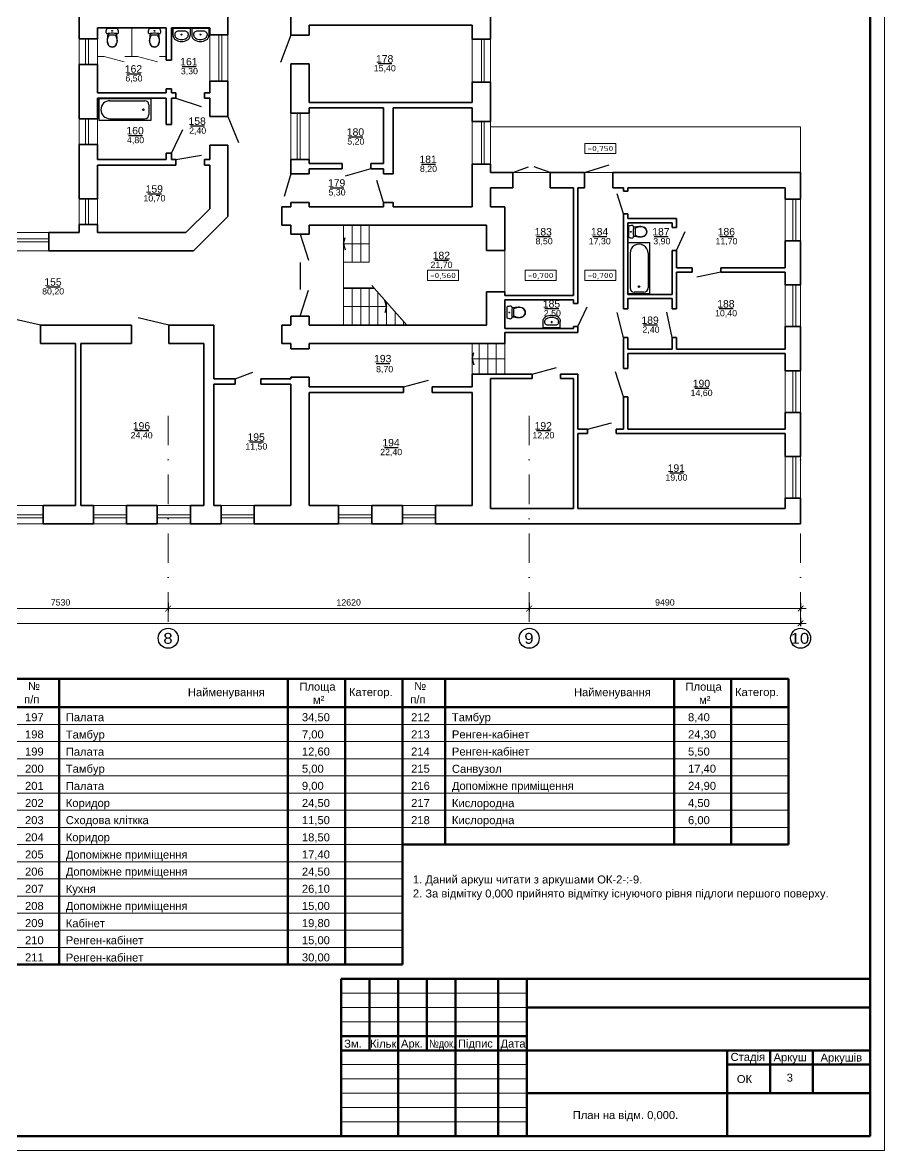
# Model space of a CAD drawing. Header units: millimetres. Extents: x 752233 to 2620908, y -654617 to -58944.
# Drawn here: x 1186041 to 1216176, y -270795 to -231350 of the extents above; entities that cross this region are included whole.
import ezdxf
from ezdxf.enums import TextEntityAlignment as Align

# ---------------------------------------------------------------- set-up
doc = ezdxf.new("R2010")
doc.units = ezdxf.units.MM
doc.header["$LTSCALE"] = 90
doc.linetypes.add('DASHDOT', pattern=[25.4, 12.7, -6.35, 0, -6.35])
doc.linetypes.add('Wipeout_Contour', pattern=[1000000.0, 0, -1000000.0])
doc.layers.get('0').update_dxf_attribs({"lineweight": 15})
doc.layers.get('DefPoints').update_dxf_attribs({"color": 255, "lineweight": 9})
doc.layers.add('Shutters', color=7, linetype='Continuous')
doc.styles.add('style2', font='ARIAL.TTF')
doc.styles.add('txt200', font='txt.shx', dxfattribs={"width": 0.9, "height": 200})
doc.dimstyles.new('ARKO_TICK_EXTLINES', dxfattribs={"dimscale": 100, "dimtxt": 2.2, "dimasz": 2, "dimexe": 1, "dimexo": 1, "dimgap": 1, "dimtad": 1, "dimdec": 0, "dimzin": 0, "dimtxsty": 'style2', "dimblk": 'ARCHTICK', "dimcen": 2, "dimdle": 2, "dimclrd": 5, "dimadec": 0, "dimazin": 0, "dimtfac": 1, "dimtdec": 0, "dimtix": 1, "dimtmove": 0, "dimatfit": 0, "dimfxl": 0, "dimtolj": 1, "dimtzin": 0, "dimlwd": 20, "dimarcsym": 0})

# ---------------------------------------------------------------- blocks, each defined once
blk = doc.blocks.new('OTMET_P')
at = {"color": 0, "linetype": 'ByBlock'}
blk.add_lwpolyline([(-6, -2), (-6, 2), (6, 2), (6, -2)], close=True, dxfattribs=at)
at = {"color": 0, "linetype": 'ByBlock', "style": 'txt200', "width": 1.071429}
blk.add_attdef('OTMET', text='', height=2, dxfattribs=at).set_placement((-5, -1), (5, -1), align=Align.FIT)
blk = doc.blocks.new('A$C0C1168F7')
at = {"color": 254, "linetype": 'Wipeout_Contour', "ltscale": 5960.404581}
blk.add_wipeout([(0, 450), (0, 221), (3, 187), (11, 155), (26, 124), (44, 97), (68, 73), (95, 54), (160, 24), (229, 6), (300, 0), (371, 6), (440, 24), (505, 54), (532, 73), (556, 97), (574, 124), (589, 155), (597, 187), (600, 221), (600, 450)], dxfattribs=at).dxf.layer = 'Shutters'
at = {"layer": 'Shutters', "color": 133, "linetype": 'Continuous'}
for p, q in [((0, 450), (0, 221)), ((600, 450), (0, 450)), ((600, 450), (600, 221)), ((65, 267), (65, 221)), ((181, 358), (181, 358)), ((419, 358), (181, 358)), ((535, 267), (535, 221))]:
    blk.add_line(p, q, dxfattribs=at)
for points in [[(0, 221), (2, 196), (6, 171), (14, 147), (25, 124), (39, 103), (56, 84), (74, 68), (95, 54)], [(181, 358), (159, 356), (137, 351), (117, 342), (99, 331), (85, 317), (74, 302), (67, 284), (65, 267)], [(65, 221), (66, 205), (69, 189), (74, 173), (82, 159), (90, 146), (101, 134), (113, 123), (126, 114)], [(95, 54), (143, 31), (194, 14), (247, 3), (300, 0), (353, 3), (406, 14), (457, 31), (505, 54)], [(126, 114), (167, 94), (210, 80), (255, 71), (300, 68), (345, 71), (390, 80), (433, 94), (474, 114)], [(535, 267), (533, 284), (526, 302), (515, 317), (501, 331), (483, 342), (463, 351), (441, 356), (419, 358)], [(474, 114), (487, 123), (499, 134), (510, 146), (518, 159), (526, 173), (531, 189), (534, 205), (535, 221)], [(505, 54), (526, 68), (544, 84), (561, 103), (575, 124), (586, 147), (594, 171), (598, 196), (600, 221)]]:
    blk.add_lwpolyline(points, dxfattribs=at)
blk.add_circle((300, 243), 17.5, dxfattribs=at)
blk = doc.blocks.new('A$C5F3917FC')
at = {"color": 254, "linetype": 'Wipeout_Contour', "ltscale": 14728.445072}
blk.add_wipeout([(31, 650), (18, 619), (8, 587), (2, 554), (0, 520), (5, 498), (20, 479), (40, 469), (64, 469), (102, 475), (141, 480), (181, 483), (220, 484), (259, 483), (299, 480), (338, 475), (376, 469), (400, 469), (420, 479), (435, 498), (440, 520), (438, 554), (432, 587), (422, 619), (409, 650)], dxfattribs=at).dxf.layer = 'Shutters'
at = {"color": 254, "linetype": 'Wipeout_Contour', "ltscale": 9083.641401}
blk.add_wipeout([(98, 419), (342, 419), (363, 381), (380, 341), (392, 300), (399, 257), (376, 469), (338, 475), (299, 480), (259, 483), (220, 484), (181, 483), (141, 480), (102, 475), (64, 469), (41, 257), (48, 300), (60, 341), (77, 381)], dxfattribs=at).dxf.layer = 'Shutters'
at = {"layer": 'Shutters', "color": 133, "linetype": 'Continuous'}
blk.add_line((409, 650), (31, 650), dxfattribs=at)
at = {"color": 254, "linetype": 'Wipeout_Contour', "ltscale": 8188.801298}
blk.add_wipeout([(343, 54), (369, 92), (386, 132), (396, 173), (400, 215), (399, 257), (392, 301), (379, 344), (361, 385), (337, 427), (103, 427), (79, 385), (61, 344), (48, 301), (41, 257), (39, 215), (44, 173), (54, 132), (71, 92), (97, 54), (132, 25), (174, 6), (220, 0), (266, 6), (308, 25)], dxfattribs=at).dxf.layer = 'Shutters'
at = {"layer": 'Shutters', "color": 133, "linetype": 'Continuous'}
for p, q in [((2, 554), (0, 520)), ((0, 520), (5, 498)), ((8, 587), (2, 554)), ((5, 498), (20, 479)), ((18, 619), (8, 587)), ((31, 650), (18, 619)), ((20, 479), (40, 469)), ((40, 469), (64, 469)), ((64, 469), (41, 257)), ((98, 419), (77, 381)), ((107, 419), (86, 381)), ((342, 419), (98, 419)), ((354, 381), (333, 419)), ((363, 381), (342, 419)), ((399, 257), (376, 469)), ((376, 469), (400, 469)), ((400, 469), (420, 479)), ((422, 619), (409, 650)), ((420, 479), (435, 498)), ((432, 587), (422, 619)), ((438, 554), (432, 587)), ((435, 498), (440, 520)), ((440, 520), (438, 554)), ((41, 257), (39, 215)), ((39, 215), (44, 173)), ((48, 300), (41, 257)), ((44, 173), (54, 132)), ((49, 256), (47, 215)), ((47, 215), (52, 174)), ((60, 341), (48, 300)), ((56, 299), (49, 256)), ((52, 174), (62, 134)), ((54, 132), (70, 92)), ((68, 341), (56, 299)), ((77, 381), (60, 341)), ((62, 134), (78, 96)), ((86, 381), (68, 341)), ((70, 92), (97, 54)), ((78, 96), (102, 60)), ((97, 54), (132, 25)), ((102, 60), (136, 32)), ((132, 25), (174, 6)), ((136, 32), (176, 14)), ((174, 6), (220, 0)), ((176, 14), (220, 8)), ((220, 8), (264, 14)), ((220, 0), (266, 6)), ((264, 14), (304, 32)), ((266, 6), (308, 25)), ((304, 32), (338, 60)), ((308, 25), (343, 54)), ((338, 60), (362, 96)), ((343, 54), (370, 92)), ((371, 341), (354, 381)), ((362, 96), (378, 134)), ((380, 341), (363, 381)), ((370, 92), (386, 132)), ((384, 299), (371, 341)), ((378, 134), (388, 174)), ((392, 300), (380, 341)), ((391, 256), (384, 299)), ((386, 132), (396, 173)), ((388, 174), (393, 215)), ((393, 215), (391, 256)), ((399, 257), (392, 300)), ((396, 173), (401, 215)), ((401, 215), (399, 257))]:
    blk.add_line(p, q, dxfattribs=at)
blk.add_lwpolyline([(376, 469), (338, 475), (299, 480), (259, 483), (220, 484), (181, 483), (141, 480), (102, 475), (64, 469)], dxfattribs=at)
blk.add_circle((220, 567), 15, dxfattribs=at)
blk = doc.blocks.new('A$C003F1A73')
at = {"color": 254, "linetype": 'Wipeout_Contour', "ltscale": 4500.361208}
blk.add_wipeout([(0, 0), (1800, 0), (1800, 750), (0, 750)], dxfattribs=at).dxf.layer = 'Shutters'
at = {"layer": 'Shutters', "color": 133, "linetype": 'Continuous'}
for p, q in [((0, 0), (0, 750)), ((0, 750), (1800, 750)), ((60, 210), (60, 540)), ((1425, 690), (210, 690)), ((1800, 750), (1800, 0)), ((1425, 60), (210, 60)), ((0, 0), (1800, 0))]:
    blk.add_line(p, q, dxfattribs=at)
blk.add_circle((256, 375), 25, dxfattribs=at)
for centre, radius, start, end in [((210, 540), 150, 90, 180), ((1425, 375), 315, 270, 90), ((210, 210), 150, 180, 270)]:
    blk.add_arc(centre, radius, start, end, dxfattribs=at)
blk = doc.blocks.new('_ArchTick')
at = {"color": 0, "linetype": 'ByBlock', "const_width": 0.15}
blk.add_lwpolyline([(-0.5, -0.5), (0.5, 0.5)], dxfattribs=at)
blk = doc.blocks.new('*D24')
at = {"color": 5, "lineweight": 20}
blk.add_line((1135884, -252361), (1213444, -252361), dxfattribs=at)
at = {"color": 0, "lineweight": -2}
for p, q in [((1136084, -252161), (1136084, -252461)), ((1213244, -252161), (1213244, -252461))]:
    blk.add_line(p, q, dxfattribs=at)
at = {"layer": 'DefPoints', "color": 0, "lineweight": 15}
for p in [(1136084, -249223), (1213244, -249223), (1213244, -252361)]:
    blk.add_point(p, dxfattribs=at)
at = {"color": 5, "lineweight": 20, "xscale": 200, "yscale": 200, "zscale": 200, "rotation": 180}
blk.add_blockref('_ArchTick', (1136084, -252361), dxfattribs=at)
at = {"color": 5, "lineweight": 20, "xscale": 200, "yscale": 200, "zscale": 200}
blk.add_blockref('_ArchTick', (1213244, -252361), dxfattribs=at)
at = {"color": 0, "lineweight": 15, "insert": (1174664, -252149), "char_height": 220, "attachment_point": 5, "style": 'style2'}
blk.add_mtext('\\A1;77160', dxfattribs=at)
blk = doc.blocks.new('*D51')
at = {"color": 0, "lineweight": -2}
for p, q in [((1203754, -251642), (1203754, -251942)), ((1213244, -251642), (1213244, -251942))]:
    blk.add_line(p, q, dxfattribs=at)
at = {"color": 5, "lineweight": 20}
blk.add_line((1213444, -251842), (1203554, -251842), dxfattribs=at)
at = {"layer": 'DefPoints', "color": 0, "lineweight": 15}
for p in [(1203754, -250079), (1213244, -250079), (1203754, -251842)]:
    blk.add_point(p, dxfattribs=at)
at = {"color": 5, "lineweight": 20, "xscale": 200, "yscale": 200, "zscale": 200, "rotation": 180}
blk.add_blockref('_ArchTick', (1203754, -251842), dxfattribs=at)
at = {"color": 5, "lineweight": 20, "xscale": 200, "yscale": 200, "zscale": 200}
blk.add_blockref('_ArchTick', (1213244, -251842), dxfattribs=at)
at = {"color": 0, "lineweight": 15, "insert": (1208499, -251630), "char_height": 220, "attachment_point": 5, "style": 'style2'}
blk.add_mtext('\\A1;9490', dxfattribs=at)
blk = doc.blocks.new('*D52')
at = {"color": 0, "lineweight": -2}
for p, q in [((1191134, -251642), (1191134, -251942)), ((1203754, -251642), (1203754, -251942))]:
    blk.add_line(p, q, dxfattribs=at)
at = {"color": 5, "lineweight": 20}
blk.add_line((1203954, -251842), (1190934, -251842), dxfattribs=at)
at = {"layer": 'DefPoints', "color": 0, "lineweight": 15}
for p in [(1191134, -250364), (1203754, -250079), (1191134, -251842)]:
    blk.add_point(p, dxfattribs=at)
at = {"color": 5, "lineweight": 20, "xscale": 200, "yscale": 200, "zscale": 200, "rotation": 180}
blk.add_blockref('_ArchTick', (1191134, -251842), dxfattribs=at)
at = {"color": 5, "lineweight": 20, "xscale": 200, "yscale": 200, "zscale": 200}
blk.add_blockref('_ArchTick', (1203754, -251842), dxfattribs=at)
at = {"color": 0, "lineweight": 15, "insert": (1197444, -251630), "char_height": 220, "attachment_point": 5, "style": 'style2'}
blk.add_mtext('\\A1;12620', dxfattribs=at)
blk = doc.blocks.new('*D53')
at = {"color": 0, "lineweight": -2}
for p, q in [((1183604, -251642), (1183604, -251942)), ((1191134, -251642), (1191134, -251942))]:
    blk.add_line(p, q, dxfattribs=at)
at = {"color": 5, "lineweight": 20}
blk.add_line((1191334, -251842), (1183404, -251842), dxfattribs=at)
at = {"layer": 'DefPoints', "color": 0, "lineweight": 15}
for p in [(1183604, -250364), (1191134, -250364), (1183604, -251842)]:
    blk.add_point(p, dxfattribs=at)
at = {"color": 5, "lineweight": 20, "xscale": 200, "yscale": 200, "zscale": 200, "rotation": 180}
blk.add_blockref('_ArchTick', (1183604, -251842), dxfattribs=at)
at = {"color": 5, "lineweight": 20, "xscale": 200, "yscale": 200, "zscale": 200}
blk.add_blockref('_ArchTick', (1191134, -251842), dxfattribs=at)
at = {"color": 0, "lineweight": 15, "insert": (1187369, -251630), "char_height": 220, "attachment_point": 5, "style": 'style2'}
blk.add_mtext('\\A1;7530', dxfattribs=at)

msp = doc.modelspace()

# ---------------------------------------------------------------- linework, layer by layer
at = {"color": 250, "linetype": 'ByBlock', "ltscale": 4}
for p, q in [((1216175.8, -270794.7), (1216175.8, -192165.3)), ((1129820.4, -270794.7), (1216175.8, -270794.7))]:
    msp.add_line(p, q, dxfattribs=at)
at = {"color": 7, "lineweight": 50}
for p, q in [((1215675.8, -270294.7), (1215675.8, -192665.3)), ((1199320.4, -254296.6), (1185820.4, -254296.6)), ((1187320.4, -254296.6), (1187320.4, -264296.6)), ((1195320.4, -254296.6), (1195320.4, -264296.6)), ((1197320.4, -254296.6), (1197320.4, -264296.6)), ((1199320.4, -254296.6), (1199320.4, -264296.6)), ((1199320.4, -254296.6), (1199320.4, -264296.6)), ((1199320.4, -254296.6), (1199320.4, -264296.6)), ((1199320.4, -254296.6), (1199320.4, -264296.6)), ((1199320.4, -254296.6), (1199320.4, -264296.6)), ((1199320.4, -254296.6), (1199320.4, -264296.6)), ((1199320.4, -254296.6), (1199320.4, -264296.6)), ((1212820.4, -254296.6), (1199320.4, -254296.6)), ((1200820.4, -254296.6), (1200820.4, -260096.6)), ((1208820.4, -254296.6), (1208820.4, -260096.6)), ((1210820.4, -254296.6), (1210820.4, -260096.6)), ((1212820.4, -254296.6), (1212820.4, -260096.6)), ((1212820.4, -254296.6), (1212820.4, -260096.6)), ((1199320.4, -255296.6), (1185820.4, -255296.6)), ((1212820.4, -255296.6), (1199320.4, -255296.6)), ((1212820.4, -260096.6), (1199320.4, -260096.6)), ((1199320.4, -264296.6), (1185820.4, -264296.6)), ((1215675.8, -264794.7), (1197175.8, -264794.7)), ((1197175.8, -264794.7), (1215675.8, -264794.7)), ((1197175.8, -264794.7), (1197175.8, -270294.7)), ((1215675.8, -264794.7), (1197175.8, -264794.7)), ((1197175.8, -264794.7), (1197175.8, -270294.7)), ((1198175.8, -264794.7), (1198175.8, -267294.7)), ((1199175.8, -264794.7), (1199175.8, -270294.7)), ((1200175.8, -264794.7), (1200175.8, -267294.7)), ((1201175.8, -264794.7), (1201175.8, -270294.7)), ((1202675.8, -264794.7), (1202675.8, -270294.7)), ((1203675.8, -264794.7), (1203675.8, -270294.7)), ((1203675.8, -265794.7), (1215675.8, -265794.7)), ((1197175.8, -266794.7), (1203675.8, -266794.7)), ((1197175.8, -267294.7), (1215675.8, -267294.7)), ((1210675.8, -267294.7), (1210675.8, -270294.7)), ((1212175.8, -267294.7), (1212175.8, -268794.7)), ((1213675.8, -267294.7), (1213675.8, -268794.7)), ((1210675.8, -267794.7), (1215675.8, -267794.7)), ((1203675.8, -268794.7), (1215675.8, -268794.7)), ((1130620.4, -270294.7), (1215675.8, -270294.7))]:
    msp.add_line(p, q, dxfattribs=at)
at = {"color": 250, "lineweight": 35}
for p, q in [((1195423.8, -231795.1), (1195423.8, -228790.9)), ((1202403.8, -231935.1), (1202403.8, -230235.1)), ((1188023.8, -231915.1), (1188023.8, -230895.1)), ((1193223.8, -231775.1), (1193223.8, -230795.1)), ((1188663.8, -231535.1), (1191063.8, -231535.1)), ((1188663.8, -231915.1), (1188663.8, -231535.1)), ((1191063.8, -232664.7), (1191063.8, -231535.1)), ((1191253.8, -231535.1), (1192583.8, -231535.1)), ((1191253.8, -232664.7), (1191253.8, -231535.1)), ((1192583.8, -231775.1), (1192583.8, -231535.1)), ((1196063.8, -231795.1), (1196063.8, -231445.1)), ((1196063.8, -231445.1), (1201763.8, -231445.1)), ((1201763.8, -231935.1), (1201763.8, -231445.1)), ((1188663.8, -231915.1), (1188023.8, -231915.1)), ((1193223.8, -231775.1), (1192583.8, -231775.1)), ((1196063.8, -231795.1), (1195423.8, -231795.1)), ((1201763.8, -231935.1), (1202403.8, -231935.1)), ((1191253.8, -232664.7), (1191063.8, -232664.7)), ((1188023.8, -234715.1), (1188023.8, -232815.1)), ((1188663.8, -232815.1), (1188023.8, -232815.1)), ((1188663.8, -233804.7), (1188663.8, -232815.1)), ((1195423.8, -234522), (1195423.8, -232795.1)), ((1196063.8, -232795.1), (1195423.8, -232795.1)), ((1196063.8, -234145.1), (1196063.8, -232795.1)), ((1192583.8, -233804.7), (1192583.8, -233395.1)), ((1193223.8, -233395.1), (1192583.8, -233395.1)), ((1193223.8, -234635.1), (1193223.8, -233395.1)), ((1201763.8, -234145.1), (1201763.8, -233435.1)), ((1201763.8, -233435.1), (1202403.8, -233435.1)), ((1202403.8, -234805.1), (1202403.8, -233435.1)), ((1188663.8, -233804.7), (1191063.8, -233804.7)), ((1191063.8, -233804.7), (1191063.8, -233664.7)), ((1191253.8, -233664.7), (1191063.8, -233664.7)), ((1191253.8, -233804.7), (1191253.8, -233664.7)), ((1191253.8, -233804.7), (1191403.4, -233804.7)), ((1191403.4, -233804.7), (1191403.4, -233994.7)), ((1192403.4, -233804.7), (1192583.8, -233804.7)), ((1192403.4, -233804.7), (1192403.4, -233994.7)), ((1188663.8, -233994.7), (1191063.8, -233994.7)), ((1188663.8, -234715.1), (1188663.8, -233994.7)), ((1191063.8, -234920.7), (1191063.8, -233994.7)), ((1191253.8, -233994.7), (1191403.4, -233994.7)), ((1191253.8, -234920.7), (1191253.8, -233994.7)), ((1192403.4, -233994.7), (1192583.8, -233994.7)), ((1192583.8, -234635.1), (1192583.8, -233994.7)), ((1196063.8, -234145.1), (1201763.8, -234145.1)), ((1193223.8, -234635.1), (1192583.8, -234635.1)), ((1196063.8, -234522), (1195423.8, -234522)), ((1196063.8, -234335.1), (1198663.8, -234335.1)), ((1196063.8, -234522), (1196063.8, -234335.1)), ((1198663.8, -236275.1), (1198663.8, -234335.1)), ((1199003.8, -234335.1), (1201763.8, -234335.1)), ((1199003.8, -236643.4), (1199003.8, -234335.1)), ((1201763.8, -234805.1), (1201763.8, -234335.1)), ((1188663.8, -234715.1), (1188023.8, -234715.1)), ((1191253.8, -234920.7), (1191063.8, -234920.7)), ((1201763.8, -234805.1), (1202403.8, -234805.1)), ((1188023.8, -237515.1), (1188023.8, -235615.1)), ((1188663.8, -235615.1), (1188023.8, -235615.1)), ((1188663.8, -236144.7), (1188663.8, -235615.1)), ((1192583.8, -236144.7), (1192583.8, -235635.1)), ((1193223.8, -235635.1), (1192583.8, -235635.1)), ((1193223.8, -238127.4), (1193223.8, -235635.1)), ((1188663.8, -236144.7), (1191063.8, -236144.7)), ((1191063.8, -236144.7), (1191063.8, -235920.7)), ((1191253.8, -235920.7), (1191063.8, -235920.7)), ((1191253.8, -236144.7), (1191253.8, -235920.7)), ((1191253.8, -236144.7), (1191403.4, -236144.7)), ((1191403.4, -236144.7), (1191403.4, -236334.7)), ((1192403.4, -236144.7), (1192583.8, -236144.7)), ((1192403.4, -236144.7), (1192403.4, -236334.7)), ((1195423.8, -236643.4), (1195423.8, -236142)), ((1196063.8, -236142), (1195423.8, -236142)), ((1196063.8, -236275.1), (1196063.8, -236142)), ((1188663.8, -236334.7), (1191403.4, -236334.7)), ((1188663.8, -237515.1), (1188663.8, -236334.7)), ((1192403.4, -236334.7), (1192583.8, -236334.7)), ((1192583.8, -237862.3), (1192583.8, -236334.7)), ((1196063.8, -236643.4), (1195423.8, -236643.4)), ((1196063.8, -236275.1), (1197218.3, -236275.1)), ((1196063.8, -236465.1), (1197218.3, -236465.1)), ((1196063.8, -236643.4), (1196063.8, -236465.1)), ((1197218.3, -236275.1), (1197218.3, -236465.1)), ((1198218.3, -236275.1), (1198663.8, -236275.1)), ((1198218.3, -236275.1), (1198218.3, -236465.1)), ((1198218.3, -236465.1), (1198663.8, -236465.1)), ((1198663.8, -236643.4), (1198663.8, -236465.1)), ((1199003.8, -236643.4), (1198663.8, -236643.4)), ((1201763.8, -237795.1), (1201763.8, -236305.1)), ((1201763.8, -236305.1), (1202403.8, -236305.1)), ((1202403.8, -236595.1), (1202403.8, -236305.1)), ((1203183.8, -236595.1), (1202403.8, -236595.1)), ((1203183.8, -237135.1), (1203183.8, -236595.1)), ((1205683.8, -236595.1), (1204483.8, -236595.1)), ((1204483.8, -237135.1), (1204483.8, -236595.1)), ((1205683.8, -237135.1), (1205683.8, -236595.1)), ((1213243.8, -236595.1), (1206683.8, -236595.1)), ((1206683.8, -237135.1), (1206683.8, -236595.1)), ((1213243.8, -237525.1), (1213243.8, -236595.1)), ((1203183.8, -237135.1), (1202403.8, -237135.1)), ((1202403.8, -237795.1), (1202403.8, -237135.1)), ((1205303.8, -237135.1), (1204483.8, -237135.1)), ((1205303.8, -240895.1), (1205303.8, -237135.1)), ((1205683.8, -237135.1), (1205453.8, -237135.1)), ((1205453.8, -241181.1), (1205453.8, -237135.1)), ((1207053.8, -237135.1), (1206683.8, -237135.1)), ((1207053.8, -237242.8), (1207053.8, -237135.1)), ((1207053.8, -237242.8), (1207203.8, -237242.8)), ((1212703.8, -237135.1), (1207203.8, -237135.1)), ((1207203.8, -237242.8), (1207203.8, -237135.1)), ((1212703.8, -237525.1), (1212703.8, -237135.1)), ((1188663.8, -237515.1), (1188023.8, -237515.1)), ((1195103.8, -238435.1), (1195103.8, -237795.1)), ((1195423.8, -237795.1), (1195103.8, -237795.1)), ((1195423.8, -237795.1), (1195423.8, -237643.4)), ((1196063.8, -237643.4), (1195423.8, -237643.4)), ((1196063.8, -237795.1), (1196063.8, -237643.4)), ((1198663.8, -237795.1), (1196063.8, -237795.1)), ((1198663.8, -237795.1), (1198663.8, -237643.4)), ((1199003.8, -237643.4), (1198663.8, -237643.4)), ((1199003.8, -237795.1), (1199003.8, -237643.4)), ((1201763.8, -237795.1), (1199003.8, -237795.1)), ((1202903.8, -237795.1), (1202403.8, -237795.1)), ((1202903.8, -239316.6), (1202903.8, -237795.1)), ((1213243.8, -237525.1), (1212703.8, -237525.1)), ((1191751, -238695.1), (1192583.8, -237862.3)), ((1192016.1, -239335.1), (1193223.8, -238127.4)), ((1207053.8, -241363.7), (1207053.8, -238042.8)), ((1207053.8, -238042.8), (1207203.8, -238042.8)), ((1207203.8, -238205.1), (1207203.8, -238042.8)), ((1208903.8, -238205.1), (1207203.8, -238205.1)), ((1208903.8, -238517.9), (1208903.8, -238205.1)), ((1188023.8, -238695.1), (1188023.8, -238415.1)), ((1188663.8, -238415.1), (1188023.8, -238415.1)), ((1188663.8, -238695.1), (1188663.8, -238415.1)), ((1195423.8, -238435.1), (1195103.8, -238435.1)), ((1195423.8, -238755.1), (1195423.8, -238435.1)), ((1196063.8, -238755.1), (1196063.8, -238435.1)), ((1202263.8, -238435.1), (1196063.8, -238435.1)), ((1202263.8, -239316.6), (1202263.8, -238435.1)), ((1207203.8, -240855.1), (1207203.8, -238355.1)), ((1208753.8, -238355.1), (1207203.8, -238355.1)), ((1208753.8, -238517.9), (1208753.8, -238355.1)), ((1208753.8, -238517.9), (1208903.8, -238517.9)), ((1188023.8, -238695.1), (1186963.8, -238695.1)), ((1186963.8, -239335.1), (1186963.8, -238695.1)), ((1191751, -238695.1), (1188663.8, -238695.1)), ((1196063.8, -238755.1), (1195423.8, -238755.1)), ((1212703.8, -239925.1), (1212703.8, -238985.1)), ((1213243.8, -238985.1), (1212703.8, -238985.1)), ((1213243.8, -240525.1), (1213243.8, -238985.1)), ((1192016.1, -239335.1), (1186963.8, -239335.1)), ((1202263.8, -239316.6), (1202903.8, -239316.6)), ((1208753.8, -240855.1), (1208753.8, -239317.9)), ((1208753.8, -239317.9), (1208903.8, -239317.9)), ((1208903.8, -239925.1), (1208903.8, -239317.9)), ((1209454.2, -239925.1), (1208903.8, -239925.1)), ((1209454.2, -240075.1), (1208903.8, -240075.1)), ((1208903.8, -241363.7), (1208903.8, -240075.1)), ((1209454.2, -239925.1), (1209454.2, -240075.1)), ((1212703.8, -239925.1), (1210454.2, -239925.1)), ((1210454.2, -239925.1), (1210454.2, -240075.1)), ((1212703.8, -240075.1), (1210454.2, -240075.1)), ((1212703.8, -240525.1), (1212703.8, -240075.1)), ((1213243.8, -240525.1), (1212703.8, -240525.1)), ((1197263.8, -240635.1), (1198333.1, -240635.1)), ((1202263.8, -241935.1), (1202263.8, -240766.6)), ((1202263.8, -240766.6), (1202903.8, -240766.6)), ((1202903.8, -240895.1), (1202903.8, -240766.6)), ((1205303.8, -240895.1), (1202903.8, -240895.1)), ((1208753.8, -240855.1), (1207203.8, -240855.1)), ((1207203.8, -241363.7), (1207203.8, -241005.1)), ((1208753.8, -241005.1), (1207203.8, -241005.1)), ((1208753.8, -241363.7), (1208753.8, -241005.1)), ((1202903.8, -242045.1), (1202903.8, -241045.1)), ((1205303.8, -241045.1), (1202903.8, -241045.1)), ((1205303.8, -241181.1), (1205303.8, -241045.1)), ((1205303.8, -241181.1), (1205453.8, -241181.1)), ((1207053.8, -241363.7), (1207203.8, -241363.7)), ((1208753.8, -241363.7), (1208903.8, -241363.7)), ((1196063.8, -241615.1), (1195423.8, -241615.1)), ((1195423.8, -241935.1), (1195423.8, -241615.1)), ((1196063.8, -241935.1), (1196063.8, -241615.1)), ((1189856, -241935.1), (1186670, -241935.1)), ((1186670, -241935.1), (1186670, -242575.1)), ((1189856, -241935.1), (1189856, -242575.1)), ((1192723.8, -241935.1), (1191156, -241935.1)), ((1191156, -241935.1), (1191156, -242575.1)), ((1192723.8, -243805.1), (1192723.8, -241935.1)), ((1195423.8, -241935.1), (1195103.8, -241935.1)), ((1195103.8, -242575.1), (1195103.8, -241935.1)), ((1202263.8, -241935.1), (1196063.8, -241935.1)), ((1205303.8, -242045.1), (1202903.8, -242045.1)), ((1205303.8, -242045.1), (1205303.8, -241981.1)), ((1205303.8, -241981.1), (1205453.8, -241981.1)), ((1205453.8, -242195.1), (1205453.8, -241981.1)), ((1212703.8, -242775.1), (1212703.8, -241985.1)), ((1213243.8, -241985.1), (1212703.8, -241985.1)), ((1213243.8, -243525.1), (1213243.8, -241985.1)), ((1187893.8, -242575.1), (1186670, -242575.1)), ((1187893.8, -248245.1), (1187893.8, -242575.1)), ((1188083.8, -248245.1), (1188083.8, -242575.1)), ((1189856, -242575.1), (1188083.8, -242575.1)), ((1192383.8, -242575.1), (1191156, -242575.1)), ((1192383.8, -248245.1), (1192383.8, -242575.1)), ((1195423.8, -242575.1), (1195103.8, -242575.1)), ((1195423.8, -242755.1), (1195423.8, -242575.1)), ((1196063.8, -242755.1), (1196063.8, -242575.1)), ((1202903.8, -242575.1), (1196063.8, -242575.1)), ((1205453.8, -242195.1), (1202903.8, -242195.1)), ((1202903.8, -242575.1), (1202903.8, -242195.1)), ((1207053.8, -243443.6), (1207053.8, -242363.7)), ((1207053.8, -242363.7), (1207203.8, -242363.7)), ((1207203.8, -242775.1), (1207203.8, -242363.7)), ((1208753.8, -242775.1), (1208753.8, -242363.7)), ((1208753.8, -242363.7), (1208903.8, -242363.7)), ((1208903.8, -242775.1), (1208903.8, -242363.7)), ((1196063.8, -242755.1), (1195423.8, -242755.1)), ((1208753.8, -242775.1), (1207203.8, -242775.1)), ((1212703.8, -242925.1), (1207203.8, -242925.1)), ((1207203.8, -243443.6), (1207203.8, -242925.1)), ((1212703.8, -242775.1), (1208903.8, -242775.1)), ((1212703.8, -243525.1), (1212703.8, -242925.1)), ((1195423.8, -243805.1), (1195423.8, -243755.1)), ((1196063.8, -243755.1), (1195423.8, -243755.1)), ((1196063.8, -244095.1), (1196063.8, -243755.1)), ((1201763.8, -244095.1), (1201763.8, -243645.1)), ((1203853.8, -243645.1), (1201763.8, -243645.1)), ((1203853.8, -243645.1), (1203853.8, -243795.1)), ((1205453.8, -243645.1), (1204853.8, -243645.1)), ((1204853.8, -243645.1), (1204853.8, -243795.1)), ((1205453.8, -245575.1), (1205453.8, -243645.1)), ((1207053.8, -243443.6), (1207203.8, -243443.6)), ((1213243.8, -243525.1), (1212703.8, -243525.1)), ((1193477.9, -243805.1), (1192723.8, -243805.1)), ((1192723.8, -248245.1), (1192723.8, -243995.1)), ((1193477.9, -243995.1), (1192723.8, -243995.1)), ((1193477.9, -243805.1), (1193477.9, -243995.1)), ((1195423.8, -243805.1), (1194377.9, -243805.1)), ((1194377.9, -243805.1), (1194377.9, -243995.1)), ((1195423.8, -243995.1), (1194377.9, -243995.1)), ((1195423.8, -248245.1), (1195423.8, -243995.1)), ((1199365.5, -244095.1), (1196063.8, -244095.1)), ((1199365.5, -244095.1), (1199365.5, -244285.1)), ((1201763.8, -244095.1), (1200365.5, -244095.1)), ((1200365.5, -244095.1), (1200365.5, -244285.1)), ((1202403.8, -248345.1), (1202403.8, -243795.1)), ((1203853.8, -243795.1), (1202403.8, -243795.1)), ((1205303.8, -243795.1), (1204853.8, -243795.1)), ((1205303.8, -248345.1), (1205303.8, -243795.1)), ((1196063.8, -248245.1), (1196063.8, -244285.1)), ((1199365.5, -244285.1), (1196063.8, -244285.1)), ((1201763.8, -244285.1), (1200365.5, -244285.1)), ((1201763.8, -248245.1), (1201763.8, -244285.1)), ((1207053.8, -245575.1), (1207053.8, -244443.6)), ((1207053.8, -244443.6), (1207203.8, -244443.6)), ((1207203.8, -245575.1), (1207203.8, -244443.6)), ((1212703.8, -245575.1), (1212703.8, -244985.1)), ((1213243.8, -244985.1), (1212703.8, -244985.1)), ((1213243.8, -246525.1), (1213243.8, -244985.1)), ((1205796.6, -245575.1), (1205453.8, -245575.1)), ((1205453.8, -248345.1), (1205453.8, -245725.1)), ((1205796.6, -245725.1), (1205453.8, -245725.1)), ((1205796.6, -245575.1), (1205796.6, -245725.1)), ((1207053.8, -245575.1), (1206796.6, -245575.1)), ((1206796.6, -245575.1), (1206796.6, -245725.1)), ((1212703.8, -245725.1), (1206796.6, -245725.1)), ((1212703.8, -245575.1), (1207203.8, -245575.1)), ((1212703.8, -246525.1), (1212703.8, -245725.1)), ((1213243.8, -246525.1), (1212703.8, -246525.1)), ((1212703.8, -248345.1), (1212703.8, -247985.1)), ((1213243.8, -247985.1), (1212703.8, -247985.1)), ((1213243.8, -248885.1), (1213243.8, -247985.1)), ((1187893.8, -248245.1), (1186760.4, -248245.1)), ((1186760.4, -248885.1), (1186760.4, -248245.1)), ((1188520.4, -248245.1), (1188083.8, -248245.1)), ((1188520.4, -248885.1), (1188520.4, -248245.1)), ((1190750.4, -248245.1), (1189680.4, -248245.1)), ((1189680.4, -248885.1), (1189680.4, -248245.1)), ((1190750.4, -248885.1), (1190750.4, -248245.1)), ((1192383.8, -248245.1), (1191910.4, -248245.1)), ((1191910.4, -248885.1), (1191910.4, -248245.1)), ((1192980.4, -248245.1), (1192723.8, -248245.1)), ((1192980.4, -248885.1), (1192980.4, -248245.1)), ((1195423.8, -248245.1), (1194140.4, -248245.1)), ((1194140.4, -248885.1), (1194140.4, -248245.1)), ((1197090.4, -248245.1), (1196063.8, -248245.1)), ((1197090.4, -248885.1), (1197090.4, -248245.1)), ((1199320.4, -248245.1), (1198250.4, -248245.1)), ((1198250.4, -248885.1), (1198250.4, -248245.1)), ((1199320.4, -248885.1), (1199320.4, -248245.1)), ((1201763.8, -248245.1), (1200480.4, -248245.1)), ((1200480.4, -248885.1), (1200480.4, -248245.1)), ((1205303.8, -248345.1), (1202403.8, -248345.1)), ((1212703.8, -248345.1), (1205453.8, -248345.1)), ((1188520.4, -248885.1), (1186760.4, -248885.1)), ((1190750.4, -248885.1), (1189680.4, -248885.1)), ((1192980.4, -248885.1), (1191910.4, -248885.1)), ((1197090.4, -248885.1), (1194140.4, -248885.1)), ((1199320.4, -248885.1), (1198250.4, -248885.1)), ((1213243.8, -248885.1), (1200480.4, -248885.1))]:
    msp.add_line(p, q, dxfattribs=at)
at = {"color": 250, "lineweight": 15}
for p, q in [((1189863.8, -231535.1), (1189863.8, -232539.1)), ((1188023.8, -231915.1), (1188023.8, -232815.1)), ((1188241.5, -231915.1), (1188241.5, -232815.1)), ((1188343.8, -231915.1), (1188343.8, -232815.1)), ((1188663.8, -231915.1), (1188663.8, -232815.1)), ((1192583.8, -231775.1), (1192583.8, -233395.1)), ((1192903.8, -231775.1), (1192903.8, -233395.1)), ((1193006.1, -231775.1), (1193006.1, -233395.1)), ((1193223.8, -231775.1), (1193223.8, -233395.1)), ((1201763.8, -231935.1), (1201763.8, -233435.1)), ((1202083.8, -231935.1), (1202083.8, -233435.1)), ((1202186.1, -231935.1), (1202186.1, -233435.1)), ((1202403.8, -231935.1), (1202403.8, -233435.1)), ((1188663.8, -232539.1), (1188896.5, -232539.1)), ((1188896.5, -232539.1), (1189597, -232726.8)), ((1189617, -232539.1), (1190058.5, -232539.1)), ((1190058.5, -232539.1), (1190759, -232726.8)), ((1190831, -232539.1), (1191063.8, -232539.1)), ((1195423.8, -234522), (1195423.8, -236142)), ((1195641.5, -234522), (1195641.5, -236142)), ((1195743.8, -234522), (1195743.8, -236142)), ((1196063.8, -234522), (1196063.8, -236142)), ((1188023.8, -234715.1), (1188023.8, -235615.1)), ((1188241.5, -234715.1), (1188241.5, -235615.1)), ((1188343.8, -234715.1), (1188343.8, -235615.1)), ((1188663.8, -234715.1), (1188663.8, -235615.1)), ((1201763.8, -234805.1), (1201763.8, -236305.1)), ((1202083.8, -234805.1), (1202083.8, -236305.1)), ((1202186.1, -234805.1), (1202186.1, -236305.1)), ((1202403.8, -234805.1), (1202403.8, -236305.1)), ((1202403.8, -234995.1), (1213243.8, -234995.1)), ((1213243.8, -236595.1), (1213243.8, -234995.1)), ((1203183.8, -236595.1), (1204483.8, -236595.1)), ((1205683.8, -236595.1), (1206683.8, -236595.1)), ((1188023.8, -237515.1), (1188023.8, -238415.1)), ((1188241.5, -237515.1), (1188241.5, -238415.1)), ((1188343.8, -237515.1), (1188343.8, -238415.1)), ((1188663.8, -237515.1), (1188663.8, -238415.1)), ((1212703.8, -237525.1), (1212703.8, -238985.1)), ((1212973.8, -237525.1), (1212973.8, -238985.1)), ((1213076.1, -237525.1), (1213076.1, -238985.1)), ((1213243.8, -237525.1), (1213243.8, -238985.1)), ((1186963.8, -238695.1), (1185423.8, -238695.1)), ((1186963.8, -238912.8), (1185423.8, -238912.8)), ((1186963.8, -239015.1), (1185423.8, -239015.1)), ((1186963.8, -239335.1), (1185423.8, -239335.1)), ((1198163.8, -239085.1), (1197263.8, -239085.1)), ((1202903.8, -240766.6), (1202903.8, -239316.6)), ((1199476.5, -241935.1), (1198251.8, -240542.7)), ((1212703.8, -240525.1), (1212703.8, -241985.1)), ((1212973.8, -240525.1), (1212973.8, -241985.1)), ((1213076.1, -240525.1), (1213076.1, -241985.1)), ((1213243.8, -240525.1), (1213243.8, -241985.1)), ((1197263.8, -241285.1), (1198763.8, -241285.1)), ((1201763.8, -243645.1), (1201763.8, -242575.1)), ((1202003.8, -243645.1), (1202003.8, -242575.1)), ((1202303.8, -243645.1), (1202303.8, -242575.1)), ((1202603.8, -243645.1), (1202603.8, -242575.1)), ((1202903.8, -243645.1), (1202903.8, -242575.1)), ((1202903.8, -243110.1), (1201763.8, -243110.1)), ((1212703.8, -243525.1), (1212703.8, -244985.1)), ((1212973.8, -243525.1), (1212973.8, -244985.1)), ((1213076.1, -243525.1), (1213076.1, -244985.1)), ((1213243.8, -243525.1), (1213243.8, -244985.1)), ((1212703.8, -246525.1), (1212703.8, -247985.1)), ((1212973.8, -246525.1), (1212973.8, -247985.1)), ((1213076.1, -246525.1), (1213076.1, -247985.1)), ((1213243.8, -246525.1), (1213243.8, -247985.1)), ((1185600.4, -248245.1), (1186760.4, -248245.1)), ((1188520.4, -248245.1), (1189680.4, -248245.1)), ((1190750.4, -248245.1), (1191910.4, -248245.1)), ((1192980.4, -248245.1), (1194140.4, -248245.1)), ((1197090.4, -248245.1), (1198250.4, -248245.1)), ((1199320.4, -248245.1), (1200480.4, -248245.1)), ((1185600.4, -248565.1), (1186760.4, -248565.1)), ((1185600.4, -248667.4), (1186760.4, -248667.4)), ((1185600.4, -248885.1), (1186760.4, -248885.1)), ((1188520.4, -248565.1), (1189680.4, -248565.1)), ((1188520.4, -248667.4), (1189680.4, -248667.4)), ((1188520.4, -248885.1), (1189680.4, -248885.1)), ((1190750.4, -248565.1), (1191910.4, -248565.1)), ((1190750.4, -248667.4), (1191910.4, -248667.4)), ((1190750.4, -248885.1), (1191910.4, -248885.1)), ((1192980.4, -248565.1), (1194140.4, -248565.1)), ((1192980.4, -248667.4), (1194140.4, -248667.4)), ((1192980.4, -248885.1), (1194140.4, -248885.1)), ((1197090.4, -248565.1), (1198250.4, -248565.1)), ((1197090.4, -248667.4), (1198250.4, -248667.4)), ((1197090.4, -248885.1), (1198250.4, -248885.1)), ((1199320.4, -248565.1), (1200480.4, -248565.1)), ((1199320.4, -248667.4), (1200480.4, -248667.4)), ((1199320.4, -248885.1), (1200480.4, -248885.1))]:
    msp.add_line(p, q, dxfattribs=at)
at = {"color": 2, "lineweight": 30}
for p, q in [((1195423.8, -231795.1), (1195055.2, -232752)), ((1191403.4, -233994.7), (1192281.6, -234280.4)), ((1193223.8, -234635.1), (1193587.7, -235542.4)), ((1191253.8, -235920.7), (1191640.2, -235092)), ((1191403.4, -236144.7), (1192294.5, -235987.5)), ((1195423.8, -236643.4), (1195190.3, -237430.3)), ((1198218.3, -236465.1), (1197318.3, -236721.1)), ((1203183.8, -236595.1), (1203732.9, -236395.3)), ((1204483.8, -236595.1), (1203934.7, -236395.3)), ((1205683.8, -236595.1), (1206547.2, -236331.2)), ((1198663.8, -237643.4), (1198428.4, -236874.1)), ((1207053.8, -238042.8), (1206836, -237342.3)), ((1195743.8, -238755.1), (1196040, -239655.4)), ((1197263.8, -239085.1), (1197321.6, -238869.4)), ((1208903.8, -239317.9), (1209213.4, -238653.9)), ((1197263.8, -239085.1), (1197321.6, -239300.8)), ((1195743.8, -239746.7), (1195743.8, -240680.4)), ((1210454.2, -240075.1), (1209617.3, -240252.4)), ((1195743.8, -241615.1), (1196040, -240714.8)), ((1198763.8, -241285.1), (1198706, -241069.4)), ((1198763.8, -241285.1), (1198706, -241500.8)), ((1205453.8, -241981.1), (1205777.5, -241286.8)), ((1186670, -241935.1), (1185648.7, -241694.2)), ((1191156, -241935.1), (1190083, -241680)), ((1207053.8, -242363.7), (1206836.6, -241488.3)), ((1208753.8, -242363.7), (1208564.8, -241479.9)), ((1201763.8, -243110.1), (1201821.6, -242894.4)), ((1201763.8, -243110.1), (1201821.6, -243325.8)), ((1193477.9, -243805.1), (1194097.9, -243579.4)), ((1203853.8, -243645.1), (1204710.7, -243415.5)), ((1207053.8, -244443.6), (1206778.3, -243564.1)), ((1199365.5, -244095.1), (1200234.6, -243862.3)), ((1205796.6, -245575.1), (1206628.4, -245352.2))]:
    msp.add_line(p, q, dxfattribs=at)
at = {"lineweight": 30}
for p, q in [((1191625.1, -232884.7), (1192111, -232884.7)), ((1198469.4, -232786.6), (1198955.4, -232786.6)), ((1189687.6, -233138.1), (1190173.6, -233138.1)), ((1191914.8, -234965.8), (1192400.8, -234965.8)), ((1189744.5, -235296), (1190230.5, -235296)), ((1197449.7, -235344.7), (1197935.7, -235344.7)), ((1199988.6, -236301.4), (1200474.6, -236301.4)), ((1190415.8, -237334.2), (1190901.8, -237334.2)), ((1196791.5, -237125.6), (1197277.4, -237125.6)), ((1204014.9, -238832.3), (1204500.9, -238832.3)), ((1205984.7, -238832.3), (1206470.7, -238832.3)), ((1208130.4, -238832.3), (1208616.4, -238832.3)), ((1210416.8, -238832.3), (1210902.8, -238832.3)), ((1200453.1, -239661.3), (1200939.1, -239661.3)), ((1186873.8, -240587.5), (1187359.7, -240587.5)), ((1204303.1, -241355), (1204789.1, -241355)), ((1210401.8, -241353.7), (1210887.8, -241353.7)), ((1207750.5, -241927), (1208236.5, -241927)), ((1198401.3, -243268.7), (1198887.3, -243268.7)), ((1209546.1, -244139.3), (1210032.1, -244139.3)), ((1189968, -245621.4), (1190453.9, -245621.4)), ((1204014.9, -245621.4), (1204500.9, -245621.4)), ((1193978.1, -246013.3), (1194464.1, -246013.3)), ((1198693, -246207.6), (1199179, -246207.6)), ((1208666.9, -247098.5), (1209152.9, -247098.5))]:
    msp.add_line(p, q, dxfattribs=at)
at = {"color": 250, "lineweight": 18}
for p, q in [((1197263.8, -241935.1), (1197263.8, -238435.1)), ((1197563.8, -239735.1), (1197563.8, -238435.1)), ((1197863.8, -239735.1), (1197863.8, -238435.1)), ((1198163.8, -239735.1), (1198163.8, -238435.1)), ((1197263.8, -239735.1), (1198163.8, -239735.1)), ((1197563.8, -241935.1), (1197563.8, -240635.1)), ((1197863.8, -241935.1), (1197863.8, -240635.1)), ((1198163.8, -241935.1), (1198163.8, -240635.1)), ((1198463.8, -241935.1), (1198463.8, -240783.7)), ((1198763.8, -241935.1), (1198763.8, -241124.8)), ((1199063.8, -241935.1), (1199063.8, -241465.9)), ((1199363.8, -241935.1), (1199363.8, -241807))]:
    msp.add_line(p, q, dxfattribs=at)
at = {"color": 1, "linetype": 'DASHDOT', "ltscale": 0.9}
for p, q in [((1191133.8, -245103.3), (1191133.8, -252533.6)), ((1203753.8, -245103.3), (1203753.8, -252533.6)), ((1213243.8, -245103.3), (1213243.8, -252533.6))]:
    msp.add_line(p, q, dxfattribs=at)
at = {"color": 7, "lineweight": 15}
for p, q in [((1199320.4, -255896.6), (1185820.4, -255896.6)), ((1212820.4, -255896.6), (1199320.4, -255896.6)), ((1199320.4, -256496.6), (1185820.4, -256496.6)), ((1212820.4, -256496.6), (1199320.4, -256496.6)), ((1199320.4, -257096.6), (1185820.4, -257096.6)), ((1212820.4, -257096.6), (1199320.4, -257096.6)), ((1199320.4, -257696.6), (1185820.4, -257696.6)), ((1212820.4, -257696.6), (1199320.4, -257696.6)), ((1199320.4, -258296.6), (1185820.4, -258296.6)), ((1212820.4, -258296.6), (1199320.4, -258296.6)), ((1199320.4, -258896.6), (1185820.4, -258896.6)), ((1212820.4, -258896.6), (1199320.4, -258896.6)), ((1199320.4, -259496.6), (1185820.4, -259496.6)), ((1212820.4, -259496.6), (1199320.4, -259496.6)), ((1199320.4, -260096.6), (1185820.4, -260096.6)), ((1199320.4, -260696.6), (1185820.4, -260696.6)), ((1199320.4, -261296.6), (1185820.4, -261296.6)), ((1199320.4, -261896.6), (1185820.4, -261896.6)), ((1199320.4, -262496.6), (1185820.4, -262496.6)), ((1199320.4, -263096.6), (1185820.4, -263096.6)), ((1199320.4, -263696.6), (1185820.4, -263696.6))]:
    msp.add_line(p, q, dxfattribs=at)
at = {"color": 0}
for p, q in [((1197175.8, -265294.7), (1203675.8, -265294.7)), ((1197175.8, -265794.7), (1203675.8, -265794.7)), ((1197175.8, -266294.7), (1203675.8, -266294.7)), ((1197175.8, -267794.7), (1203675.8, -267794.7)), ((1197175.8, -268294.7), (1203675.8, -268294.7)), ((1197175.8, -268794.7), (1203675.8, -268794.7)), ((1197175.8, -269294.7), (1203675.8, -269294.7))]:
    msp.add_line(p, q, dxfattribs=at)
at = {"color": 7, "linetype": 'Continuous'}
msp.add_line((1197175.8, -269794.7), (1203675.8, -269794.7), dxfattribs=at)
at = {"color": 7, "lineweight": 30, "ltscale": 2}
for centre in [(1191134, -252883.6), (1203754, -252883.6), (1213244, -252883.6)]:
    msp.add_circle(centre, 350, dxfattribs=at)

# ---------------------------------------------------------------- block references
at = {"color": 0, "ltscale": 0.9}
ref = msp.add_blockref('OTMET_P', (1206245.1, -235754.5), dxfattribs=dict(at, xscale=90, yscale=90, zscale=200))
ref.add_attrib('OTMET', '-0,750', dxfattribs={"color": 0, "linetype": 'ByBlock', "height": 180, "style": 'txt200', "width": 1.034483}).set_placement((1205795.1, -235844.5), (1206695.1, -235844.5), align=Align.FIT)
ref = msp.add_blockref('OTMET_P', (1200739.4, -240194), dxfattribs=dict(at, xscale=90, yscale=90, zscale=200))
ref.add_attrib('OTMET', '-0,560', dxfattribs={"color": 0, "linetype": 'ByBlock', "height": 180, "style": 'txt200', "width": 1.034483}).set_placement((1200289.4, -240284), (1201189.4, -240284), align=Align.FIT)
at = {"color": 0, "ltscale": 0.9, "xscale": 90, "yscale": 90, "zscale": 200}
for p in [(1204153, -240194), (1206245.1, -240194)]:
    msp.add_blockref('OTMET_P', p, dxfattribs=at).add_auto_attribs({'OTMET': '-0,700'})

# ---------------------------------------------------------------- texts
at = {"color": 7, "linetype": 'Continuous', "style": 'style2'}
for s, height, p in [('161', 260, (1191553.2, -232848.6)), ('178', 260, (1198397.6, -232750.5)), ('162', 260, (1189615.7, -233101.9)), ('3,30', 220, (1191574.9, -233156.8)), ('15,40', 220, (1198321.6, -233058.7)), ('6,50', 220, (1189637.4, -233410.2)), ('158', 260, (1191842.9, -234929.6)), ('160', 260, (1189672.7, -235259.8)), ('2,40', 220, (1191864.6, -235237.9)), ('180', 260, (1197377.8, -235308.6)), ('4,80', 220, (1189694.4, -235568)), ('5,20', 220, (1197395.8, -235616.8)), ('181', 260, (1199916.7, -236265.3)), ('8,20', 220, (1199934.7, -236573.5)), ('159', 260, (1190343.9, -237298.1)), ('179', 260, (1196719.6, -237089.4)), ('10,70', 220, (1190267.9, -237606.3)), ('5,30', 220, (1196737.5, -237397.6)), ('183', 260, (1203943, -238796.2)), ('184', 260, (1205912.9, -238796.2)), ('187', 260, (1208058.5, -238796.2)), ('186', 260, (1210345, -238796.2)), ('8,50', 220, (1203978.2, -239104.4)), ('17,30', 220, (1205836.9, -239104.4)), ('11,70', 220, (1210269, -239104.4)), ('182', 260, (1200381.2, -239625.1)), ('21,70', 220, (1200305.2, -239933.4)), ('155', 260, (1186801.9, -240551.4)), ('80,20', 220, (1186725.9, -240859.6)), ('185', 260, (1204231.3, -241318.9)), ('188', 260, (1210330, -241317.5)), ('189', 260, (1207678.7, -241890.8)), ('10,40', 220, (1210254, -241625.8)), ('2,40', 220, (1207713.8, -242199.1)), ('193', 260, (1198329.5, -243232.6)), ('8,70', 220, (1198403.2, -243580.9)), ('190', 260, (1209474.3, -244103.1)), ('14,60', 220, (1209398.3, -244411.4)), ('196', 260, (1189896.1, -245585.2)), ('192', 260, (1203943, -245585.2)), ('24,40', 220, (1189820.1, -245893.5)), ('195', 260, (1193906.2, -245977.2)), ('12,20', 220, (1203867.1, -245893.5)), ('11,50', 220, (1193830.2, -246285.4)), ('194', 260, (1198621.1, -246171.5)), ('22,40', 220, (1198545.1, -246479.7)), ('191', 260, (1208595.1, -247062.3)), ('19,00', 220, (1208519.1, -247370.6)), ('197', 280, (1186127.3, -255783.7)), ('Палата', 280, (1187552.8, -255783.7)), ('34,50', 280, (1195808.9, -255783.7)), ('212', 280, (1199627.3, -255783.7)), ('Тамбур', 280, (1201052.8, -255783.7)), ('8,40', 280, (1209308.9, -255783.7)), ('198', 280, (1186127.3, -256383.7)), ('Тамбур', 280, (1187552.8, -256388.9)), ('7,00', 280, (1195808.9, -256383.7)), ('213', 280, (1199627.3, -256383.7)), ('Ренген-кабінет', 280, (1201052.8, -256383.7)), ('24,30', 280, (1209308.9, -256383.7)), ('199', 280, (1186127.3, -256983.7)), ('Палата', 280, (1187552.8, -256988.9)), ('12,60', 280, (1195808.9, -256983.7)), ('214', 280, (1199627.3, -256983.7)), ('Ренген-кабінет', 280, (1201052.8, -256983.7)), ('5,50', 280, (1209308.9, -256983.7)), ('200', 280, (1186127.3, -257583.7)), ('Тамбур', 280, (1187552.8, -257583.7)), ('5,00', 280, (1195808.9, -257583.7)), ('215', 280, (1199627.3, -257583.7)), ('Санвузол', 280, (1201052.8, -257588.9)), ('17,40', 280, (1209308.9, -257583.7)), ('201', 280, (1186127.3, -258183.7)), ('Палата', 280, (1187552.8, -258188.9)), ('9,00', 280, (1195808.9, -258183.7)), ('216', 280, (1199627.3, -258183.7)), ('Допоміжне приміщення', 280, (1201052.8, -258183.7)), ('24,90', 280, (1209308.9, -258183.7)), ('202', 280, (1186127.3, -258783.7)), ('Коридор', 280, (1187552.8, -258783.7)), ('24,50', 280, (1195808.9, -258783.7)), ('217', 280, (1199627.3, -258783.7)), ('Кислородна', 280, (1201052.8, -258788.9)), ('4,50', 280, (1209308.9, -258783.7)), ('203', 280, (1186127.3, -259383.7)), ('Сходова кліткка', 280, (1187552.8, -259383.7)), ('11,50', 280, (1195808.9, -259383.7)), ('218', 280, (1199627.3, -259383.7)), ('Кислородна', 280, (1201052.8, -259383.7)), ('6,00', 280, (1209308.9, -259383.7)), ('204', 280, (1186127.3, -259983.7)), ('Коридор', 280, (1187552.8, -259983.7)), ('18,50', 280, (1195808.9, -259983.7)), ('205', 280, (1186127.3, -260583.7)), ('Допоміжне приміщення', 280, (1187552.8, -260588.9)), ('17,40', 280, (1195808.9, -260583.7)), ('206', 280, (1186127.3, -261183.7)), ('Допоміжне приміщення', 280, (1187552.8, -261183.7)), ('24,50', 280, (1195808.9, -261183.7)), ('207', 280, (1186127.3, -261783.7)), ('Кухня', 280, (1187552.8, -261788.9)), ('26,10', 280, (1195808.9, -261783.7)), ('1. Даний аркуш читати з аркушами ОК-2-:-9.', 280, (1199688, -261457.8)), ('2. За відмітку 0,000 прийнято відмітку існуючого рівня підлоги першого поверху.', 280, (1199688, -261948.2)), ('208', 280, (1186127.3, -262383.7)), ('Допоміжне приміщення', 280, (1187552.8, -262383.7)), ('15,00', 280, (1195808.9, -262383.7)), ('209', 280, (1186127.3, -262983.7)), ('Кабінет', 280, (1187552.8, -262988.9)), ('19,80', 280, (1195808.9, -262983.7)), ('210', 280, (1186127.3, -263583.7)), ('Ренген-кабінет', 280, (1187552.8, -263583.7)), ('15,00', 280, (1195808.9, -263583.7)), ('211', 280, (1186127.3, -264183.7)), ('Ренген-кабінет', 280, (1187552.8, -264188.9)), ('30,00', 280, (1195808.9, -264183.7)), ('Зм.', 280, (1197286.5, -267200.5)), ('Кільк.', 280, (1198192.8, -267201.7)), ('Арк.', 280, (1199272.9, -267195.7)), ('Підпис', 280, (1201264.3, -267195.7)), ('Дата', 280, (1202750.6, -267195.7)), ('Стадія', 280, (1210795.6, -267663.9)), ('Аркуш', 280, (1212300.9, -267674.2)), ('Аркушів', 280, (1213942.5, -267684.9)), ('ОК', 280, (1211015.5, -268437.3)), ('3', 280, (1212758.7, -268388.8)), ('План на відм. 0,000.', 280, (1205276.6, -269697.5))]:
    msp.add_text(s, height=height, dxfattribs=at).set_placement(p)
for s, height, width, p in [('8', 380, 1.1, (1190963.3, -253075.5)), ('9', 380, 1.1, (1203583.3, -253075.5)), ('10', 380, 1.1, (1212895.5, -253075.5)), ('№док.', 280, 0.8, (1200258.4, -267195.7))]:
    msp.add_text(s, height=height, dxfattribs=dict(at, width=width)).set_placement(p)
at = {"color": 7, "linetype": 'ByBlock', "lineweight": 15, "style": 'style2'}
for s, p in [(' №', (1186124.5, -254691.3)), (' №', (1199624.5, -254691.3)), ('Найменування', (1191821.9, -254908)), ('Площа', (1195720.4, -254714.2)), ('Категор.', (1197452, -254904.8)), ('Найменування', (1205321.9, -254908)), ('Площа', (1209220.4, -254714.2)), ('Категор.', (1210952, -254904.8)), ('п/п', (1186098.6, -255162.7)), ('м²', (1196195.8, -255180.9)), ('п/п', (1199598.6, -255162.7)), ('м²', (1209695.8, -255180.9))]:
    msp.add_text(s, height=280, dxfattribs=at).set_placement(p)

# ---------------------------------------------------------------- dimensions: what is measured, and where the dimension line sits
at = {"color": 250, "lineweight": 15}
for base, p1, p2, override, picture, middle in [((1213243.8, -252360.9), (1136083.8, -249222.9), (1213243.8, -249222.9), {"dimtfill": 1, "dimtfillclr": 7, "dimarcsym": 1}, '*D24', (1174663.8, -252148.6)), ((1183603.8, -251842.2), (1191133.8, -250364.4), (1183603.8, -250364.4), {"dimtmove": 1, "dimtfill": 1, "dimtfillclr": 7, "dimarcsym": 1}, '*D53', (1187368.8, -251629.8)), ((1191133.8, -251842.2), (1203753.8, -250079.5), (1191133.8, -250364.4), {"dimtmove": 1, "dimtfill": 1, "dimtfillclr": 7, "dimarcsym": 1}, '*D52', (1197443.8, -251629.8)), ((1203753.8, -251842.2), (1213243.8, -250079.5), (1203753.8, -250079.5), {"dimtfill": 1, "dimtfillclr": 7, "dimarcsym": 1}, '*D51', (1208498.8, -251629.8))]:
    dim = msp.add_linear_dim(base=base, p1=p1, p2=p2, dimstyle='ARKO_TICK_EXTLINES', override=override, dxfattribs=at)
    dim.commit()
    dim.dimension.update_dxf_attribs({"geometry": picture, "text_midpoint": middle})

# ---------------------------------------------------------------- next in the draw order: block references
for name, p in [('A$C5F3917FC', (1188955.7, -232207.2)), ('A$C5F3917FC', (1190433.3, -232207.2)), ('A$C0C1168F7', (1191958.2, -232011.6))]:
    msp.add_blockref(name, p)
for name, p, rotation in [('A$C003F1A73', (1190521.1, -234022), 180), ('A$C5F3917FC', (1207874.1, -238886.5), 90), ('A$C5F3917FC', (1203626.7, -241707.7), 90)]:
    msp.add_blockref(name, p, dxfattribs=dict(rotation=rotation))
at = {"xscale": -1, "rotation": 180}
msp.add_blockref('A$C0C1168F7', (1204241.4, -241580.7), dxfattribs=at)

# ---------------------------------------------------------------- next in the draw order: block references
msp.add_blockref('A$C0C1168F7', (1191300.5, -232011.6))
at = {"rotation": 89.99999999999997}
msp.add_blockref('A$C003F1A73', (1207971, -240842.2), dxfattribs=at)

# ---------------------------------------------------------------- next in the draw order: texts
at = {"color": 7, "linetype": 'Continuous', "style": 'style2'}
msp.add_text('2,50', height=220, dxfattribs=at).set_placement((1204266.4, -241627.1))

# ---------------------------------------------------------------- next in the draw order: texts
msp.add_text('3,90', height=220, dxfattribs=at).set_placement((1208093.7, -239104.4))

doc.saveas('drawing.dxf')
